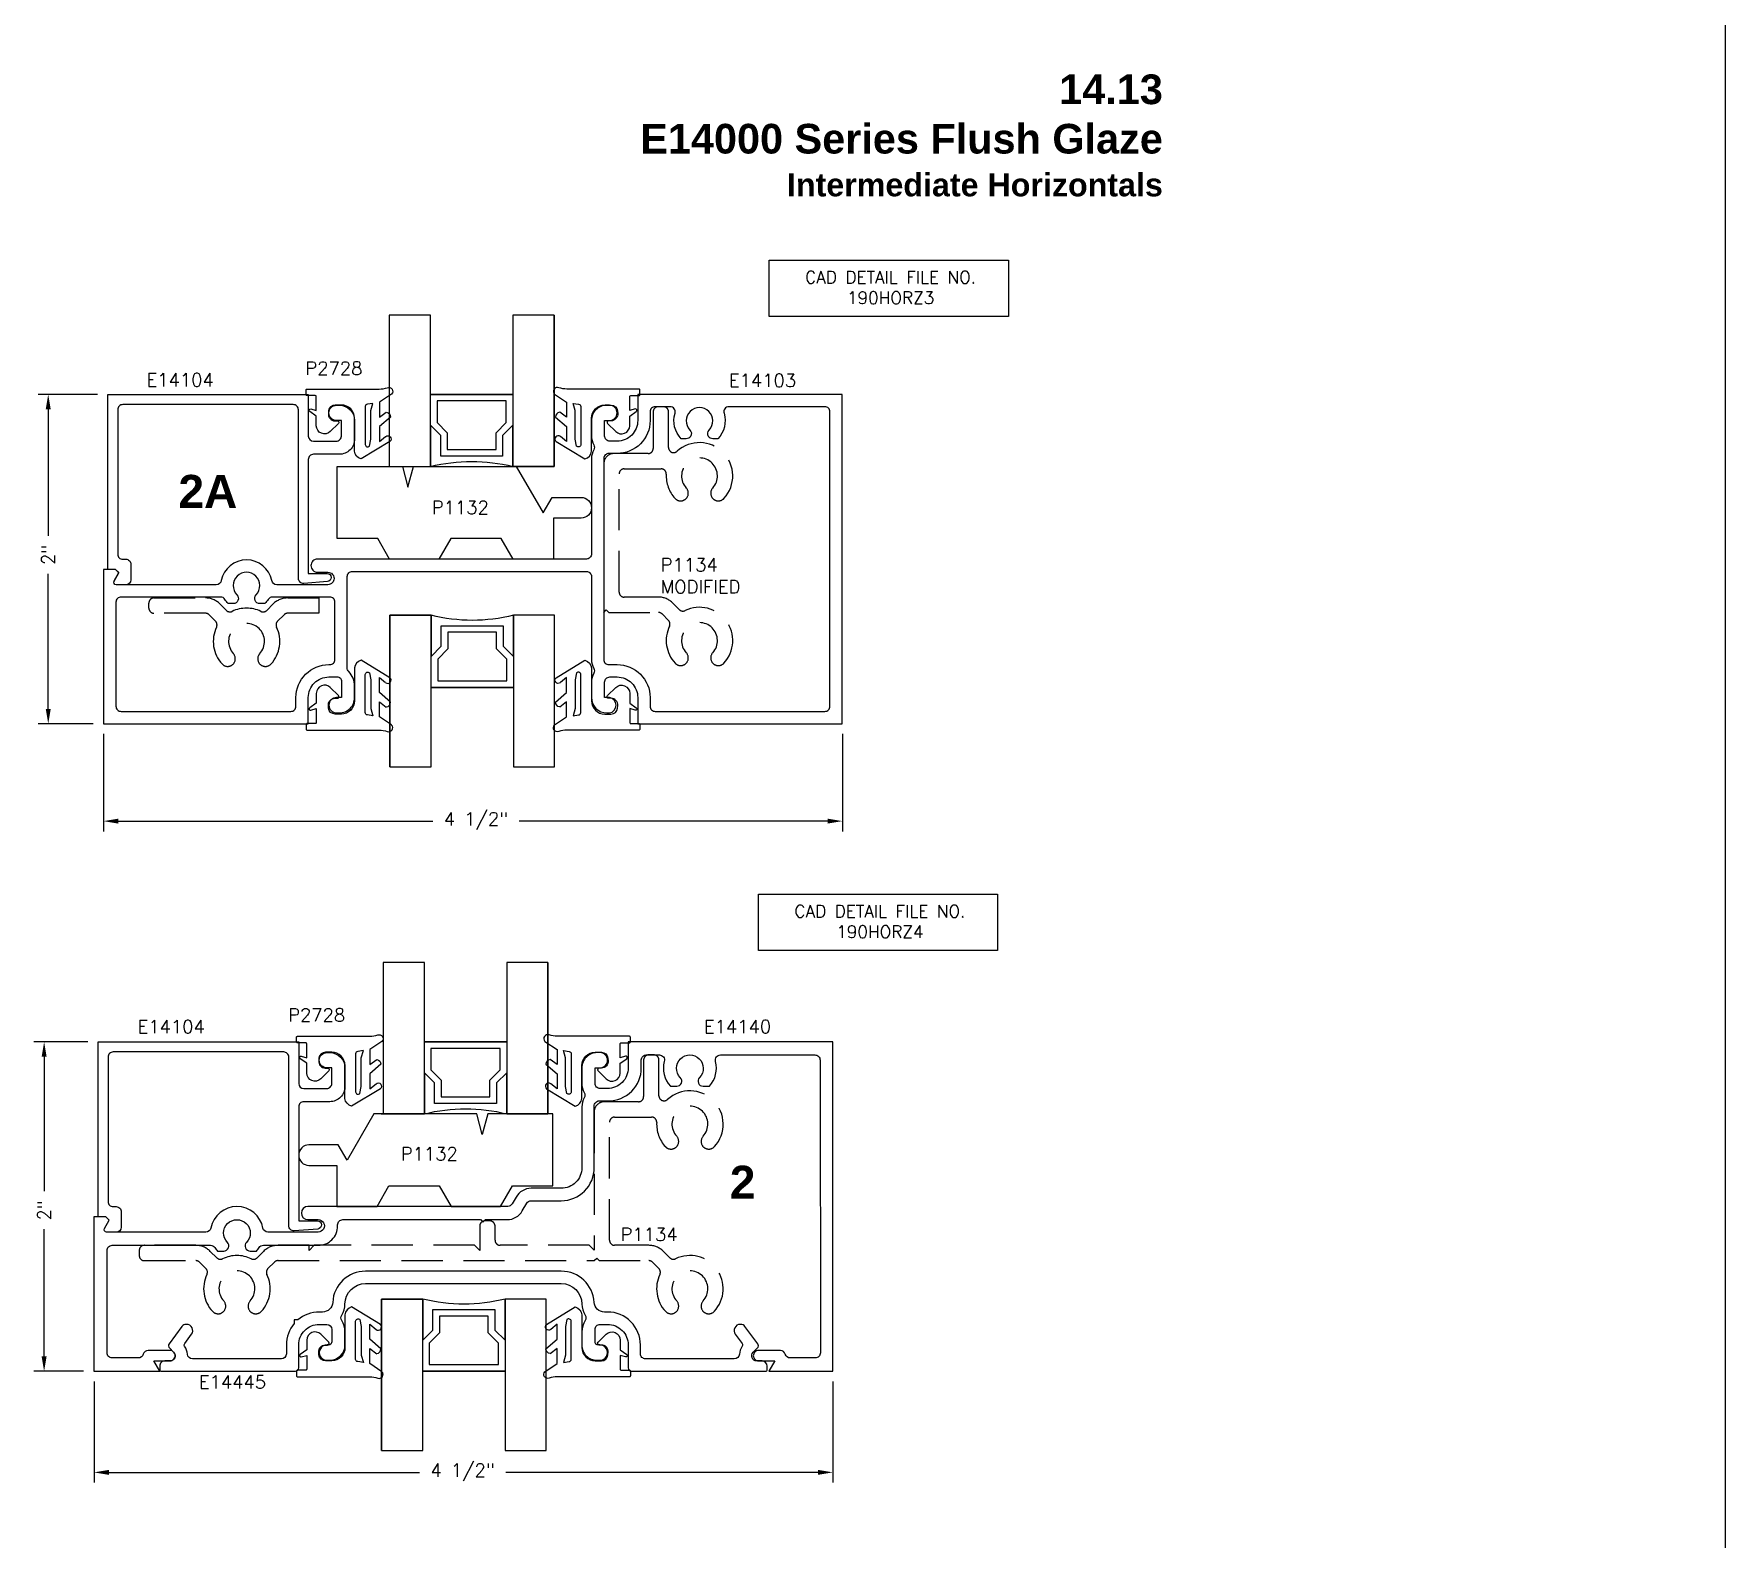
# Model space of a CAD drawing. Extents: x 0 to 139, y -24 to 89.
# Drawn here: x 17.71 to 27.98, y 29.16 to 38.3 of the extents above; entities that cross this region are included whole.
import ezdxf

# ---------------------------------------------------------------- set-up
doc = ezdxf.new("R2010")
doc.units = 0
doc.header["$MEASUREMENT"] = 0
doc.linetypes.add('HIDDEN', pattern=[0.375, 0.25, -0.125])
doc.layers.get('DEFPOINTS').update_dxf_attribs({"linetype": 'CONTINUOUS'})
for name, color, linetype in [('R-ANNO-DIMS', 3, 'CONTINUOUS'), ('R-ANNO-TEXT', 6, 'CONTINUOUS'), ('R-DET1', 4, 'CONTINUOUS'), ('R-DET2', 2, 'CONTINUOUS'), ('R-DET3', 5, 'CONTINUOUS'), ('R-OTLN', 1, 'CONTINUOUS'), ('TITLE', 7, 'CONTINUOUS')]:
    doc.layers.add(name, color=color, linetype=linetype)
doc.styles.get("Standard").update_dxf_attribs({"font": 'simplex'})
doc.dimstyles.new('1X', dxfattribs={"dimtxt": 0.08, "dimasz": 0.09, "dimexe": 0.0625, "dimexo": 0.0625, "dimgap": 0.062, "dimtad": 0, "dimdec": 5, "dimzin": 4, "dimtxsty": 'STANDARD', "dimcen": 0, "dimclrd": 256, "dimclre": 256, "dimclrt": 256, "dimazin": 3, "dimtfac": 1, "dimtdec": 5, "dimtofl": 0, "dimtmove": 0, "dimatfit": 3, "dimtolj": 1, "dimtzin": 4})

# ---------------------------------------------------------------- blocks, each defined once
blk = doc.blocks.new('*D58')
at = {"layer": 'DEFPOINTS', "color": 0}
for p in [(18.137, 34.109), (22.622, 34.109), (18.137, 33.518)]:
    blk.add_point(p, dxfattribs=at)
at = {"layer": 'R-ANNO-DIMS'}
for p, q in [((18.137, 34.047), (18.137, 33.455)), ((22.622, 34.047), (22.622, 33.455)), ((18.227, 33.518), (20.136, 33.518)), ((22.532, 33.518), (20.66, 33.518))]:
    blk.add_line(p, q, dxfattribs=at)
for points in [[(18.227, 33.533), (18.227, 33.503), (18.137, 33.518)], [(22.532, 33.533), (22.532, 33.503), (22.622, 33.518)]]:
    blk.add_solid(points, dxfattribs=at)
at = {"layer": 'R-ANNO-DIMS', "insert": (20.398, 33.518), "char_height": 0.08, "attachment_point": 5}
blk.add_mtext('\\A1;4 1/2"', dxfattribs=at)
blk = doc.blocks.new('*D59')
at = {"layer": 'DEFPOINTS', "color": 0}
for p in [(18.163, 36.109), (17.801, 34.109), (18.137, 34.109)]:
    blk.add_point(p, dxfattribs=at)
at = {"layer": 'R-ANNO-DIMS'}
for p, q in [((18.1, 36.109), (17.739, 36.109)), ((17.801, 36.019), (17.801, 35.25)), ((17.801, 34.199), (17.801, 35.02)), ((18.074, 34.109), (17.739, 34.109))]:
    blk.add_line(p, q, dxfattribs=at)
for points in [[(17.786, 36.019), (17.816, 36.019), (17.801, 36.109)], [(17.786, 34.199), (17.816, 34.199), (17.801, 34.109)]]:
    blk.add_solid(points, dxfattribs=at)
at = {"layer": 'R-ANNO-DIMS', "insert": (17.801, 35.135), "char_height": 0.08, "attachment_point": 5, "rotation": 90}
blk.add_mtext('\\A1;2"', dxfattribs=at)
blk = doc.blocks.new('*D259')
at = {"layer": 'DEFPOINTS', "color": 0}
for p in [(18.079, 30.178), (22.564, 30.179), (18.079, 29.564)]:
    blk.add_point(p, dxfattribs=at)
at = {"layer": 'R-ANNO-DIMS'}
for p, q in [((18.079, 30.115), (18.079, 29.502)), ((22.564, 30.116), (22.564, 29.502)), ((18.169, 29.564), (20.055, 29.564)), ((22.474, 29.564), (20.579, 29.564))]:
    blk.add_line(p, q, dxfattribs=at)
for points in [[(18.169, 29.579), (18.169, 29.549), (18.079, 29.564)], [(22.474, 29.579), (22.474, 29.549), (22.564, 29.564)]]:
    blk.add_solid(points, dxfattribs=at)
at = {"layer": 'R-ANNO-DIMS', "insert": (20.317, 29.564), "char_height": 0.08, "attachment_point": 5}
blk.add_mtext('\\A1;4 1/2"', dxfattribs=at)
blk = doc.blocks.new('*D260')
at = {"layer": 'DEFPOINTS', "color": 0}
for p in [(18.104, 32.178), (17.776, 30.178), (18.079, 30.178)]:
    blk.add_point(p, dxfattribs=at)
at = {"layer": 'R-ANNO-DIMS'}
for p, q in [((18.042, 32.178), (17.714, 32.178)), ((17.776, 32.088), (17.776, 31.271)), ((17.776, 30.268), (17.776, 31.04)), ((18.016, 30.178), (17.714, 30.178))]:
    blk.add_line(p, q, dxfattribs=at)
for points in [[(17.761, 32.088), (17.791, 32.088), (17.776, 32.178)], [(17.761, 30.268), (17.791, 30.268), (17.776, 30.178)]]:
    blk.add_solid(points, dxfattribs=at)
at = {"layer": 'R-ANNO-DIMS', "insert": (17.776, 31.155), "char_height": 0.08, "attachment_point": 5, "rotation": 90}
blk.add_mtext('\\A1;2"', dxfattribs=at)
blk = doc.blocks.new('P2728_GASKET')
at = {"layer": 'R-DET2'}
blk.add_lwpolyline([(86.461, 33.362), (86.567, 33.537, 0.301952), (86.52, 33.577), (86.32, 33.577, -0.414214), (86.24, 33.657), (86.24, 33.695, -0.388879), (86.276, 33.735), (86.292, 33.736, -0.440011), (86.336, 33.696), (86.336, 33.682, 0.668179), (86.353, 33.675), (86.401, 33.724, 0.668179), (86.366, 33.809), (86.307, 33.809), (86.279, 33.849, 0.836323), (86.264, 33.842), (86.273, 33.809), (86.189, 33.809, -0.414214), (86.183, 33.815), (86.183, 33.865, 0.414214), (86.177, 33.871), (86.149, 33.871, 0.414214), (86.143, 33.865), (86.143, 33.427, -0.083245), (86.135, 33.378), (86.135, 33.378)], format="xyb", dxfattribs=at)
blk.add_lwpolyline([(86.235, 33.499, -0.372312), (86.249, 33.512), (86.48, 33.512, -0.668179), (86.49, 33.486), (86.448, 33.478), (86.274, 33.478), (86.23, 33.465)], format="xyb", close=True, dxfattribs=at)
for points in [[(86.174, 33.352), (86.223, 33.426), (86.314, 33.426), (86.283, 33.384)], [(86.313, 33.359), (86.371, 33.426), (86.462, 33.426), (86.431, 33.388)]]:
    blk.add_lwpolyline(points, dxfattribs=at)
at = {"layer": 'R-DET2', "ltscale": 0.1}
for centre, radius, start, end in [((86.157, 33.369), 0.0237, 157.7655, 314.5007), ((86.313, 33.388), 0.0297, 188.4603, 270), ((86.446, 33.375), 0.0199, 139.7022, 319.7022)]:
    blk.add_arc(centre, radius, start, end, dxfattribs=at)

msp = doc.modelspace()

# ---------------------------------------------------------------- linework, layer by layer
at = {"layer": 'R-ANNO-TEXT'}
for points in [[(22.1783338, 36.9235809), (23.6298137, 36.9235809), (23.6298137, 36.5815181), (22.1783338, 36.5815181)], [(22.1132415, 33.0740774), (23.5647215, 33.0740774), (23.5647215, 32.7320146), (22.1132415, 32.7320146)]]:
    msp.add_lwpolyline(points, close=True, dxfattribs=at)
at = {"layer": 'R-DET1'}
for points in [[(19.6608442, 35.9501306), (19.6608442, 35.8381306, -0.4142135624), (19.5678442, 35.7451306), (19.4108442, 35.7451306, 0.4142135624), (19.3798442, 35.7141306), (19.3798442, 35.0221296), (19.493692, 35.0221296, -0.9615293659), (19.495649, 34.9722064), (19.3532719, 34.9610223, -0.4373653493), (19.3198442, 34.9919271), (19.3198442, 36.0161296, 0.4142135624), (19.2888442, 36.0471296), (18.253691, 36.0471296, 0.4142135624), (18.222691, 36.0161296), (18.222691, 35.1381296, 0.4142135624), (18.252691, 35.1081296), (18.271691, 35.1081296, -0.4142135624), (18.302691, 35.0771296), (18.302691, 34.9831296, -0.4142133374), (18.272691, 34.9531296), (18.2136852, 34.9531296, -0.5773505659), (18.2006948, 34.9756296), (18.2298502, 35.0261286), (18.2098502, 35.0461296), (18.162691, 35.0461296), (18.162691, 36.1091306), (19.3798442, 36.1091306), (19.3798433, 35.8561301, 0.4129032298), (19.4108437, 35.8251297), (19.5498442, 35.8251306, 0.4142135624), (19.5808442, 35.8561306), (19.5808442, 35.9501306), (19.5513442, 35.9501306, -1), (19.5513442, 36.0431306), (19.5678435, 36.0431296, -0.4139789024), (19.6608432, 35.9501299)], [(19.6025575, 32.0195143), (19.6025575, 31.9075143, -0.4142135624), (19.5095575, 31.8145143), (19.3525575, 31.8145143, 0.4142135624), (19.3215575, 31.7835143), (19.3215575, 31.0915133), (19.4354053, 31.0915133, -0.9615293659), (19.4373623, 31.0415901), (19.2949852, 31.030406, -0.4373653493), (19.2615575, 31.0613108), (19.2615575, 32.0855133, 0.4142135624), (19.2305575, 32.1165133), (18.1954043, 32.1165133, 0.4142135624), (18.1644043, 32.0855133), (18.1644043, 31.2075133, 0.4142135624), (18.1944043, 31.1775133), (18.2134043, 31.1775133, -0.4142135624), (18.2444043, 31.1465133), (18.2444043, 31.0525133, -0.4142133374), (18.2144043, 31.0225133), (18.1553985, 31.0225133, -0.5773505659), (18.1424081, 31.0450133), (18.1715635, 31.0955123), (18.1515635, 31.1155133), (18.1044043, 31.1155133), (18.1044043, 32.1785143), (19.3215575, 32.1785143), (19.3215566, 31.9255138, 0.4129032298), (19.352557, 31.8945134), (19.4915575, 31.8945143, 0.4142135624), (19.5225575, 31.9255143), (19.5225575, 32.0195143), (19.4930575, 32.0195143, -1), (19.4930575, 32.1125143), (19.5095568, 32.1125133, -0.4139789024), (19.6025565, 32.0195136)]]:
    msp.add_lwpolyline(points, format="xyb", dxfattribs=at)
msp.add_lwpolyline([(21.0603575, 30.4853133, 0.1452865705), (21.0405575, 30.4178133), (21.0405575, 30.3375133, 0.4150537634), (21.1335575, 30.2445133), (21.1500575, 30.2445133, 1.0129010917), (21.1488575, 30.3375133), (21.1405575, 30.3375133, -0.4142135624), (21.1205575, 30.3575133), (21.1205575, 30.4315133, -0.4161327233), (21.1515575, 30.4625133), (21.1965575, 30.4625133, -0.4142135624), (21.3215575, 30.3375133), (21.3215575, 30.1985133, 0.4142135624), (21.3415575, 30.1785133), (22.1555575, 30.1785133, 0.4142135624), (22.1655575, 30.1885133), (22.1655575, 30.2095133, 0.4129032258), (22.1345575, 30.2405133), (22.1025575, 30.2405133, -0.6690389661), (22.0805575, 30.2934133), (22.1063015, 30.3190896, 0.3726509123), (22.1082185, 30.3451962), (22.0301575, 30.4500133, 0.2383281561), (22.0053575, 30.4625133), (22.0020575, 30.4625133, 0.6157428407), (21.9719575, 30.4026133), (22.0134575, 30.3469133, -0.3082190999), (22.0139575, 30.3297133, 0.1213374475), (21.9969575, 30.2815133, -0.3842927381), (21.9661575, 30.2535133), (21.4265575, 30.2535133, -0.4166706115), (21.3965575, 30.2835133), (21.3965575, 30.3375133, 0.4142135624), (21.1965575, 30.5375133), (21.1771832, 30.5375133, -0.3986406071), (21.1152718, 30.5962004, 0.3986406071), (20.9155575, 30.7855133), (19.7275575, 30.7855133, 0.3986406071), (19.5278433, 30.5962004, -0.3986406071), (19.4659318, 30.5375133), (19.4465575, 30.5375133, 0.1786830484), (19.3166056, 30.4895413), (19.2945296, 30.4895413), (19.2945296, 30.4674653, 0.1786830484), (19.2465575, 30.3375133), (19.2465575, 30.2835133, -0.4133333333), (19.2165575, 30.2535133), (18.6768575, 30.2535133, -0.3842927381), (18.6460575, 30.2815133, 0.1250270914), (18.6290575, 30.3297133, -0.3082190999), (18.6295575, 30.3469133), (18.6710575, 30.4026133, 0.6157428407), (18.6409575, 30.4625133), (18.6377575, 30.4625133, 0.2391768851), (18.6128575, 30.4500133), (18.5348696, 30.3451757, 0.3721215311), (18.5367744, 30.3190964), (18.5624575, 30.2934133, -0.667873573), (18.5405575, 30.2405133), (18.5085575, 30.2405133, 0.4161327233), (18.4775575, 30.2095133), (18.4775575, 30.1885133, 0.4142135624), (18.4875575, 30.1785133), (19.3015575, 30.1785133, 0.4142135624), (19.3215575, 30.1985133), (19.3215575, 30.3375133, -0.4142135624), (19.4465575, 30.4625133), (19.4915575, 30.4625133, -0.4129032258), (19.5225575, 30.4315133), (19.5225575, 30.3575133, -0.4142135624), (19.5025575, 30.3375133), (19.4941575, 30.3375133, 1.0118394562), (19.4930575, 30.2445133), (19.5095575, 30.2445133, 0.4139789032), (19.6025575, 30.3375133), (19.6025575, 30.4178133, 0.1438656715), (19.5826575, 30.4853133, -0.2925397147), (19.5826575, 30.5188133, 0.1425656593), (19.6025567, 30.5860689, -0.4129124678), (19.7275554, 30.7105133), (20.9155581, 30.7105133, -0.4135158467), (21.0405577, 30.5858112, 0.143455795), (21.0603575, 30.5188133, -0.2925397147)], format="xyb", close=True, dxfattribs=at)
at = {"layer": 'R-DET2', "color": 2, "linetype": 'CONTINUOUS'}
for p, q in [((19.8798442, 35.6711306), (20.1298442, 35.6711306)), ((19.8215555, 31.7405133), (20.0715555, 31.7405133))]:
    msp.add_line(p, q, dxfattribs=at)
at = {"layer": 'R-DET2'}
for points in [[(20.8716503, 36.5903311), (20.6216503, 36.5903313), (20.6216503, 35.6711307), (20.8716503, 35.6711307), (20.8716503, 36.5903313), (20.8716503, 35.6711307), (20.6216503, 35.6711307), (20.6216503, 35.9211307), (20.5596503, 35.8591307), (20.5596503, 35.7341307), (20.1836503, 35.7341307), (20.1836503, 35.8591307), (20.1216503, 35.9211307), (20.1216503, 36.1091307), (20.6216503, 36.1091307), (20.1216503, 36.1091307), (20.1216503, 36.5903313), (19.8716503, 36.5903313), (19.8716503, 35.6711307), (20.1216503, 35.6711307), (20.1216503, 35.9211307), (20.1216503, 35.6711307, -0.1233101835), (20.6216503, 35.6711307, 1.5690044203)], [(19.875389, 33.8485221), (20.125389, 33.8485219), (20.125389, 34.7677225), (19.875389, 34.7677225), (19.875389, 33.8485219), (19.875389, 34.7677225), (20.125389, 34.7677225), (20.125389, 34.5177225), (20.187389, 34.5797225), (20.187389, 34.7047225), (20.563389, 34.7047225), (20.563389, 34.5797225), (20.625389, 34.5177225), (20.625389, 34.3297225), (20.125389, 34.3297225), (20.625389, 34.3297225), (20.625389, 33.8485219), (20.875389, 33.8485219), (20.875389, 34.7677225), (20.625389, 34.7677225), (20.625389, 34.5177225), (20.625389, 34.7677225, -0.1233101835), (20.125389, 34.7677225, 1.5690044203)], [(20.8345901, 32.6597138), (20.5845901, 32.659714), (20.5845901, 31.7405134), (20.8345901, 31.7405134), (20.8345901, 32.659714), (20.8345901, 31.7405134), (20.5845901, 31.7405134), (20.5845901, 31.9905134), (20.5225901, 31.9285134), (20.5225901, 31.8035134), (20.1465901, 31.8035134), (20.1465901, 31.9285134), (20.0845901, 31.9905134), (20.0845901, 32.1785134), (20.5845901, 32.1785134), (20.0845901, 32.1785134), (20.0845901, 32.659714), (19.8345901, 32.659714), (19.8345901, 31.7405134), (20.0845901, 31.7405134), (20.0845901, 31.9905134), (20.0845901, 31.7405134, -0.1233101835), (20.5845901, 31.7405134, 1.5690044203)], [(19.8245736, 29.6968129), (20.0745736, 29.6968127), (20.0745736, 30.6160133), (19.8245736, 30.6160133), (19.8245736, 29.6968127), (19.8245736, 30.6160133), (20.0745736, 30.6160133), (20.0745736, 30.3660133), (20.1365736, 30.4280133), (20.1365736, 30.5530133), (20.5125736, 30.5530133), (20.5125736, 30.4280133), (20.5745736, 30.3660133), (20.5745736, 30.1780133), (20.0745736, 30.1780133), (20.5745736, 30.1780133), (20.5745736, 29.6968127), (20.8245736, 29.6968127), (20.8245736, 30.6160133), (20.5745736, 30.6160133), (20.5745736, 30.3660133), (20.5745736, 30.6160133, -0.1233101835), (20.0745736, 30.6160133, 1.5690044203)]]:
    msp.add_lwpolyline(points, format="xyb", dxfattribs=at)
for points in [[(20.5816503, 36.0691307), (20.1616503, 36.0691307), (20.1616503, 35.9376993), (20.2236503, 35.8756993), (20.2236503, 35.7741307), (20.5196503, 35.7741307), (20.5196503, 35.8756993), (20.5816503, 35.9376993), (20.5816503, 36.0691307)], [(20.165389, 34.3697225), (20.585389, 34.3697225), (20.585389, 34.5011539), (20.523389, 34.5631539), (20.523389, 34.6647225), (20.227389, 34.6647225), (20.227389, 34.5631539), (20.165389, 34.5011539), (20.165389, 34.3697225)], [(20.5445901, 32.1385134), (20.1245901, 32.1385134), (20.1245901, 32.007082), (20.1865901, 31.945082), (20.1865901, 31.8435134), (20.4825901, 31.8435134), (20.4825901, 31.945082), (20.5445901, 32.007082), (20.5445901, 32.1385134)], [(20.1145736, 30.2180133), (20.5345736, 30.2180133), (20.5345736, 30.3494447), (20.4725736, 30.4114447), (20.4725736, 30.5130133), (20.1765736, 30.5130133), (20.1765736, 30.4114447), (20.1145736, 30.3494447), (20.1145736, 30.2180133)]]:
    msp.add_lwpolyline(points, dxfattribs=at)
for points in [[(20.2450843, 35.2341306), (20.1729155, 35.1091306), (19.8732212, 35.1091306), (19.8010524, 35.2341306), (19.5551105, 35.2341306), (19.5551105, 35.6711316), (19.9514218, 35.6711316), (19.9849155, 35.5461316), (20.0184091, 35.6711316), (20.6425478, 35.6711316), (20.8052163, 35.3893816), (20.8593429, 35.4831316), (21.0368372, 35.4831316, -0.4142135624), (21.0988372, 35.4211316), (21.0988372, 35.4201316, -0.4142135624), (21.0368372, 35.3581316), (20.8676105, 35.3581316), (20.8676105, 35.1091306), (20.6229155, 35.1091306), (20.5507467, 35.2341306)], [(20.1753104, 31.3035134), (20.2474792, 31.1785134), (20.5471735, 31.1785134), (20.6193423, 31.3035134), (20.8652842, 31.3035134), (20.8652842, 31.7405144), (20.4689729, 31.7405144), (20.4354792, 31.6155144), (20.4019856, 31.7405144), (19.7778469, 31.7405144), (19.6151784, 31.4587644), (19.5610518, 31.5525144), (19.3835575, 31.5525144, 0.4142135624), (19.3215575, 31.4905144), (19.3215575, 31.4895144, 0.4142135624), (19.3835575, 31.4275144), (19.5527842, 31.4275144), (19.5527842, 31.1785134), (19.7974792, 31.1785134), (19.869648, 31.3035134)]]:
    msp.add_lwpolyline(points, format="xyb", close=True, dxfattribs=at)
at = {"layer": 'R-DET3', "linetype": 'HIDDEN'}
msp.add_lwpolyline([(21.1738088, 34.7851316), (21.1888088, 34.8001316), (21.2038088, 34.7851316), (21.5052306, 34.7851316, -0.1989123674), (21.5271509, 34.7760519), (21.5665778, 34.7366251, -0.3180460654), (21.5726208, 34.7013237, 0.3065542285), (21.6061424, 34.4774008, 0.5062303828), (21.6806409, 34.4856258, 0.3278181232), (21.674599, 34.5403507, -2.2780811719), (21.8350674, 34.5403507, 0.3278181232), (21.8290255, 34.4856258, 0.5062303828), (21.903524, 34.4774008, 0.8256018173), (21.6676401, 34.796343, -0.3180460654), (21.6323387, 34.802386), (21.5929119, 34.8418129, 0.1989123674), (21.5052306, 34.8781316), (21.2978372, 34.8781316, -0.4142135624), (21.2668372, 34.9091316), (21.2668372, 35.625795, -0.4142135624), (21.2978372, 35.656795), (21.5221253, 35.656795, -0.4289597164), (21.5530865, 35.6242431, 0.2010444958), (21.6061424, 35.4774008, 0.0616447566), (21.6148482, 35.4700061, 0.4311315419), (21.6806409, 35.4856258, 0.3278181232), (21.674599, 35.5403507, -2.2780811719), (21.8350674, 35.5403507, 0.3278181232), (21.8290255, 35.4856258, 0.5062303828), (21.903524, 35.4774008, 0.956981471), (21.6187216, 35.7633876, -0.6516590583), (21.5668332, 35.7862933), (21.5668332, 36.0031306, 0.4142135624), (21.5358332, 36.0341306), (21.5048332, 36.0341306, 0.4142135624), (21.4738332, 36.0031306), (21.4738332, 35.780795, -0.4142135624), (21.4428332, 35.749795), (21.2358372, 35.749795, 0.4142135624), (21.1738372, 35.687795), (21.1738372, 34.78516)], format="xyb", dxfattribs=at)
for points in [[(18.4428442, 34.7801406, -0.4142135624), (18.4118442, 34.8111406), (18.4118442, 34.8421406, -0.4142135624), (18.4428442, 34.8731406), (18.7548174, 34.8731406, -0.1989123674), (18.8432058, 34.836529), (18.8823497, 34.797385, 0.3180460654), (18.9176511, 34.791342, -0.2269397181), (19.0920372, 34.791342, 0.3180460654), (19.1273387, 34.797385), (19.1664726, 34.836519, -0.1989123674), (19.254861, 34.8731306), (19.4432342, 34.8731306), (19.4432342, 34.7801306), (19.2544467, 34.7801306, 0.1989123674), (19.2325264, 34.7710509), (19.1930996, 34.7316241, 0.3180460654), (19.1870566, 34.6963227, -0.3065542285), (19.153535, 34.4723998, -0.5062303828), (19.0790365, 34.4806248, -0.3278181232), (19.0850784, 34.5353497, 2.2780811719), (18.92461, 34.5353497, -0.3278181232), (18.9306519, 34.4806248, -0.5062303828), (18.8561534, 34.4723998, -0.3065542285), (18.8226318, 34.6963227, 0.3180460654), (18.8165888, 34.7316241), (18.7771519, 34.7710609, 0.1989123674), (18.7552316, 34.7801406)], [(21.5565725, 31.5343888, 0.4311315419), (21.6223652, 31.5500085, 0.3278181232), (21.6163234, 31.6047334, -2.2780811719), (21.7767917, 31.6047334, 0.3278181232), (21.7707498, 31.5500085, 0.5062303828), (21.8452484, 31.5417835, 0.956981471), (21.5604459, 31.8277703, -0.6516590583), (21.5085575, 31.850676), (21.5085575, 32.0675133, 0.4142135624), (21.4775575, 32.0985133), (21.4465575, 32.0985133, 0.4142135624), (21.4155575, 32.0675133), (21.4155575, 31.8451777, -0.4142135624), (21.3845575, 31.8141777), (21.1775615, 31.8141777, 0.4142135624), (21.1155615, 31.7521777), (21.1155615, 30.9124755), (21.0855227, 30.9425143), (20.5444475, 30.9425143, -0.4142135624), (20.5134475, 30.9735143), (20.5134475, 31.0595143, 0.4142135624), (20.4824475, 31.0905143), (20.4514475, 31.0905143, 0.4142135624), (20.4204475, 31.0595143), (20.4204475, 30.9115143), (20.3894475, 30.9425143), (19.4159475, 30.9425143), (19.3849475, 30.9115143), (19.3849475, 30.9425143), (19.1965743, 30.9425143, 0.1989123674), (19.1081859, 30.9059027), (19.069052, 30.8667688, -0.3180460654), (19.0337506, 30.8607258, 0.2269397181), (18.8593645, 30.8607258, -0.3180460654), (18.824063, 30.8667688), (18.7849191, 30.9059127, 0.1989123674), (18.6965308, 30.9425243), (18.3845575, 30.9425243, 0.4142135624), (18.3535575, 30.9115243), (18.3535575, 30.8805243, 0.4142135624), (18.3845575, 30.8495243), (18.696945, 30.8495243, -0.1989123674), (18.7188653, 30.8404446), (18.7583021, 30.8010078, -0.3180460654), (18.7643451, 30.7657064, 0.3065542285), (18.7978667, 30.5417835, 0.5062303828), (18.8723652, 30.5500085, 0.3278181232), (18.8663234, 30.6047334, -2.2780811719), (19.0267917, 30.6047334, 0.3278181232), (19.0207498, 30.5500085, 0.5062303828), (19.0952484, 30.5417835, 0.3065542285), (19.1287699, 30.7657064, -0.3180460654), (19.1348129, 30.8010078), (19.1742398, 30.8404346, -0.1989123674), (19.1961601, 30.8495143), (21.1155331, 30.8495143), (21.1305331, 30.8645143), (21.1455331, 30.8495143), (21.446955, 30.8495143, -0.1989123674), (21.4688753, 30.8404346), (21.5083021, 30.8010078, -0.3180460654), (21.5143451, 30.7657064, 0.3065542285), (21.5478667, 30.5417835, 0.5062303828), (21.6223652, 30.5500085, 0.3278181232), (21.6163234, 30.6047334, -2.2780811719), (21.7767917, 30.6047334, 0.3278181232), (21.7707498, 30.5500085, 0.5062303828), (21.8452484, 30.5417835, 0.8256018173), (21.6093645, 30.8607258, -0.3180460654), (21.574063, 30.8667688), (21.5346362, 30.9061956, 0.1989123674), (21.446955, 30.9425143), (21.2395615, 30.9425143, -0.4142135624), (21.2085615, 30.9735143), (21.2085615, 31.6901777, -0.4142135624), (21.2395615, 31.7211777), (21.4638497, 31.7211777, -0.4289597164), (21.4948108, 31.6886258, 0.2010444958), (21.5478667, 31.5417835, 0.0616447566)]]:
    msp.add_lwpolyline(points, format="xyb", close=True, dxfattribs=at)
at = {"layer": 'R-OTLN'}
for points in [[(21.0678372, 35.0341306, -0.4142135624), (21.0988372, 35.0031306), (21.0988372, 34.4991306, 0.1265151191), (21.1126063, 34.4455848, -0.2571461386), (21.1126063, 34.4156764, 0.1265151191), (21.0988372, 34.3621306), (21.0988372, 34.2681305, 0.4142132454), (21.1918382, 34.1751296), (21.2083382, 34.1751306, 0.8637118889), (21.2083382, 34.2681306), (21.1788372, 34.2681324), (21.1788372, 34.3621306, -0.4142135624), (21.2098372, 34.3931306), (21.2548382, 34.3931306, -0.4142135624), (21.3798382, 34.2681306), (21.3798382, 34.1091306), (22.6218382, 34.1091306), (22.6218382, 36.1091306), (21.3798382, 36.1091306), (21.3798382, 35.9501306, -0.4142135624), (21.2548382, 35.8251306), (21.2098372, 35.8251306, -0.4142135624), (21.1788372, 35.8561306), (21.1788372, 35.9501296), (21.2083382, 35.9501296, 1), (21.2083382, 36.0431296), (21.1918382, 36.0431306, 0.4142198612), (21.0988372, 35.9501296), (21.0988372, 35.8561306, 0.1265151191), (21.1126063, 35.8025848, -0.2571461386), (21.1126063, 35.7726764, 0.1265151191), (21.0988372, 35.7191306), (21.0988372, 35.1401306, -0.4142135624), (21.0678372, 35.1091306), (19.4362222, 35.1091306, 0.4142135624), (19.3962222, 35.0691306, 0.4142135624), (19.4362222, 35.0291306), (19.4992222, 35.0291306, -0.4142135624), (19.5362222, 34.9921306), (19.5362222, 34.9906316, -0.4142135624), (19.4992222, 34.9536316), (19.1882254, 34.9536316, -0.3577911887), (19.1578214, 34.9785823, 0.8206356711), (18.851843, 34.9785823, -0.3577911887), (18.821439, 34.9536316), (18.2136732, 34.9536316, -0.5773640241), (18.2006822, 34.9761316), (18.2298382, 35.0266306), (18.2098382, 35.0466316), (18.1368382, 35.0466316), (18.1368382, 34.1091306), (19.3798382, 34.1091306), (19.3798382, 34.2681306, -0.4142135624), (19.5048382, 34.3931306), (19.5598392, 34.3931306, -0.4849835403), (19.5808392, 34.3621306), (19.5808392, 34.2681306), (19.5513382, 34.2681306, 1), (19.5513382, 34.1751306), (19.5678392, 34.1751306, 0.4142135624), (19.6608392, 34.2681306), (19.6608392, 34.3381306, 0.1963699188), (19.6250884, 34.4256496, -0.1963699188), (19.6162222, 34.4473544), (19.6162222, 35.0031306, -0.4142135624), (19.6472222, 35.0341306)], [(21.6738388, 35.8391306), (21.6442904, 35.8391306, -0.276019293), (21.6061912, 35.9940443, 0.5042825245), (21.5765527, 36.0341306), (21.4858382, 36.0341306, 0.4142135624), (21.4548382, 36.0031306), (21.4548382, 35.9501306, -0.4142135624), (21.2548382, 35.7501306), (21.2048372, 35.7501306, 0.4142135624), (21.1738372, 35.7191306), (21.1738372, 34.4991306, 0.4142135624), (21.2048372, 34.4681306), (21.2548382, 34.4681306, -0.4142135624), (21.4548382, 34.2681306), (21.4548382, 34.2151306, 0.4142135624), (21.4858382, 34.1841306), (22.5158382, 34.1841306, 0.4142135624), (22.5468382, 34.2151306), (22.5468382, 36.0031306, 0.4142135624), (22.5158382, 36.0341306), (21.9331704, 36.0341306, 0.5042825245), (21.903532, 35.9940443, -0.2760198718), (21.8654325, 35.8391304), (21.8358857, 35.8391296, -0.2679560861), (21.8090382, 35.8546296), (21.8084135, 35.8557115, -0.333904179), (21.8129073, 35.8926904, 2.3477320348), (21.6968158, 35.8926904, -0.333904179), (21.7013096, 35.8557115), (21.7006856, 35.8546306, -0.2679491924)], [(19.0858322, 34.8391306, -0.6757771741), (19.063232, 34.892031, 2.3476027329), (18.9464323, 34.892031, -0.6757771741), (18.9238322, 34.8391306), (18.8932587, 34.8391306, -0.0516171452), (18.8732958, 34.8642949, 0.2562196458), (18.8471551, 34.8786316), (18.2428382, 34.8786316, 0.4142135624), (18.2118382, 34.8476316), (18.2118382, 34.2151306, 0.4142135624), (18.2428382, 34.1841306), (19.2738382, 34.1841306, 0.4142135624), (19.3048382, 34.2151306), (19.3048382, 34.2681306, -0.4142135624), (19.5048382, 34.4681306), (19.5102222, 34.4681306, 0.4142135624), (19.5412222, 34.4991306), (19.5412222, 34.8476316, 0.4142135624), (19.5102222, 34.8786316), (19.1625092, 34.8786316, 0.2562196458), (19.1363686, 34.8642949, -0.0516171452), (19.1164057, 34.8391306)]]:
    msp.add_lwpolyline(points, format="xyb", close=True, dxfattribs=at)
at = {"layer": 'R-OTLN', "color": 1}
msp.add_lwpolyline([(21.133563, 32.1125143, 0.414241295), (21.0405615, 32.019513), (21.0405615, 31.9247327), (21.0405646, 31.9262138, 0.1338078174), (21.0553796, 31.8699055, -0.2676545297), (21.0553877, 31.838935, 0.1314462206), (21.0405615, 31.783513), (21.0405615, 31.413513, -0.4142135624), (20.9155615, 31.288513), (20.7329163, 31.288513, 0.2679491924), (20.6411176, 31.235513), (20.6171576, 31.194013, -0.2679491924), (20.5903108, 31.178513), (19.3779475, 31.1785133, 1), (19.3779475, 31.0985133), (19.4395026, 31.0985133, -1.0051431017), (19.4395026, 31.0225143), (19.1350461, 31.0225143, -0.3592523868), (19.1046111, 31.0476225, 0.8249783594), (18.7885039, 31.0476225, -0.3592523868), (18.7580689, 31.0225143), (18.1553985, 31.0225143, -0.5773505659), (18.1424081, 31.0450143), (18.1715635, 31.0955133), (18.1515635, 31.1155143), (18.0785635, 31.1155143), (18.0785635, 30.1785143), (18.4775635, 30.1785143), (18.4411904, 30.2415143), (18.5405635, 30.2415143, 0.4142135624), (18.5715635, 30.2725143, 0.4142135624), (18.5405635, 30.3035143), (18.4071873, 30.3035143, 0.3350128188), (18.3773754, 30.2810143, -0.3350128188), (18.3475635, 30.2585143), (18.1895615, 30.2585143, -0.4142135624), (18.1585615, 30.2895143), (18.1585615, 30.9115243, -0.4142135624), (18.1895615, 30.9425243), (18.7861551, 30.9425243, -0.2524168644), (18.812055, 30.9285594, 0.0405436623), (18.8280944, 30.9080133), (18.8662118, 30.9080134, 0.6628624021), (18.8884527, 30.9606083, -2.3647782383), (19.0046624, 30.9606083, 0.6628624021), (19.0269033, 30.9080134), (19.0650207, 30.9080133, 0.0405280506), (19.0810545, 30.928551, -0.2524002853), (19.1069533, 30.9425143), (19.4409475, 30.9425143, 0.4142135624), (19.5579475, 31.0595143), (19.5579475, 31.0675133, -0.4142135624), (19.5889475, 31.0985133), (20.4247555, 31.0985133), (20.4397555, 31.0835133), (20.4547555, 31.0985133), (20.5874243, 31.0985133, 0.2679491924), (20.679223, 31.1515133), (20.7060695, 31.198013, -0.2679491924), (20.7329163, 31.213513), (20.9155615, 31.213513, 0.4142135624), (21.1155615, 31.413513), (21.1155615, 31.7885133, -0.4142135624), (21.1465615, 31.8195133), (21.2015635, 31.8195133, 0.4142135624), (21.4015635, 32.0195133), (21.4015635, 32.0685133, -0.4142135624), (21.4315635, 32.0985133), (21.5111822, 32.0985133, -0.4936596989), (21.5411126, 32.0594404, 0.2572489224), (21.578067, 31.9085133), (21.6161834, 31.9085133, 0.6627717165), (21.6384298, 31.9611026, -2.363944847), (21.7546852, 31.9611026, 0.6627713795), (21.7769316, 31.9085133), (21.815048, 31.9085133, 0.2572490008), (21.8520024, 32.0594404, -0.4936596989), (21.8819328, 32.0985133), (22.4556099, 32.0985133, -0.4193348018), (22.4866051, 32.0669723), (22.4885635, 30.2895133, -0.4142135624), (22.4575635, 30.2585133), (22.3055635, 30.2585133, -0.3350128188), (22.2757516, 30.2810133, 0.3350128188), (22.2459397, 30.3035133), (22.1125635, 30.3035133, 0.4142135624), (22.0815635, 30.2725133, 0.4142135624), (22.1125635, 30.2415133), (22.2119366, 30.2415133), (22.1755635, 30.1785133), (22.5635635, 30.1785133), (22.5635635, 32.1785133), (21.3215635, 32.1785133), (21.3215635, 32.0195133, -0.4142135624), (21.1965635, 31.8945133), (21.1515625, 31.8945133, -0.4142135624), (21.1205625, 31.9255133), (21.1205625, 32.0195123), (21.1500635, 32.0195123, 1), (21.1500635, 32.1125123)], format="xyb", close=True, dxfattribs=at)
at = {"layer": 'TITLE'}
msp.add_line((27.9816001, 88.8536196), (27.9816001, -9.779273), dxfattribs=at)

# ---------------------------------------------------------------- block references
at = {"layer": 'R-DET2', "xscale": -1}
for p, rotation in [((53.2375047, 122.2843891), 90), ((-12.4778264, -52.0721843), 270), ((53.1792231, 118.3545777), 90), ((-12.536108, -55.9987739), 270)]:
    msp.add_blockref('P2728_GASKET', p, dxfattribs=dict(at, rotation=rotation))
at = {"layer": 'R-DET2'}
for p, rotation in [((-12.4778264, 122.2843891), 270), ((53.2375047, -52.0721843), 90), ((-12.536108, 118.3545777), 270), ((53.1792231, -55.9987739), 90)]:
    msp.add_blockref('P2728_GASKET', p, dxfattribs=dict(at, rotation=rotation))

# ---------------------------------------------------------------- texts
at = {"layer": 'R-ANNO-TEXT'}
for s, insert, char_height, width, attachment_point in [('CAD DETAIL FILE NO.\\P190HORZ3', (22.915016, 36.8579981), 0.075, 1.875, 2), ('{\\fArial|b1|i0|c0|p34;2A}', (18.9486037, 35.6200947, 6.2106922), 0.2, 7.44, 3), ('CAD DETAIL FILE NO.\\P190HORZ4', (22.8499238, 33.0084946), 0.075, 1.875, 2), ('{\\fArial|b1|i0|c0|p34;2}', (22.0942201, 31.4256435, 6.2106922), 0.2, 7.44, 3)]:
    msp.add_mtext(s, dxfattribs=dict(at, insert=insert, char_height=char_height, width=width, attachment_point=attachment_point))
at = {"layer": 'R-ANNO-TEXT', "char_height": 0.08}
for s, insert, attachment_point in [('P2728', (19.7082095, 36.2675942), 6), ('E14104', (18.8057562, 36.1974091), 6), ('\\A1;E14103', (22.3409807, 36.1938649), 6), ('\\A1;P1132', (20.4759953, 35.4226127), 6), ('P1134 \\PMODIFIED', (21.5192987, 35.0078676), 4), ('\\A1;P2728', (19.6036984, 32.3408445), 6), ('\\A1;E14104', (18.7515361, 32.2702402), 6), ('\\A1;E14140', (22.1896175, 32.2703483), 6), ('\\A1;P1132', (20.2875027, 31.4983895), 6), ('P1134', (21.275607, 31.0088094), 4), ('\\A1;E14445', (19.1233493, 30.1129699), 6)]:
    msp.add_mtext(s, dxfattribs=dict(at, insert=insert, attachment_point=attachment_point))
at = {"layer": 'TITLE', "insert": (24.5678231, 38.0514482, 6.2106922), "char_height": 0.18, "width": 7.44, "attachment_point": 3}
msp.add_mtext('{\\fArial|b1|i0|c0|p34;14.13\\PE14000 Series Flush Glaze\\P\\H0.7778x;Intermediate Horizontals}', dxfattribs=at)

# ---------------------------------------------------------------- dimensions: what is measured, and where the dimension line sits
at = {"layer": 'R-ANNO-DIMS'}
for base, p1, p2, picture, middle in [((17.8010354, 34.1091306), (18.162691, 36.1091316), (18.1368502, 34.1091306), '*D59', (17.8010354, 35.1349894)), ((17.7760279, 30.1775143), (18.1044043, 32.1775153), (18.0785635, 30.1775143), '*D260', (17.7760279, 31.1553255))]:
    dim = msp.add_linear_dim(base=base, p1=p1, p2=p2, angle=90, dimstyle='1X', override={"dimpost": '"'}, dxfattribs=at)
    dim.commit()
    dim.dimension.update_dxf_attribs({"geometry": picture, "text_midpoint": middle, "dimtype": 160})
for base, p1, p2, picture, middle in [((18.1368502, 33.5179432), (22.6218502, 34.1091306), (18.1368502, 34.1091306), '*D58', (20.3977567, 33.5179432)), ((18.0785635, 29.5640744), (22.5635635, 30.1785133), (18.0785635, 30.1775143), '*D259', (20.3170021, 29.5640744))]:
    dim = msp.add_linear_dim(base=base, p1=p1, p2=p2, dimstyle='1X', override={"dimpost": '"'}, dxfattribs=at)
    dim.commit()
    dim.dimension.update_dxf_attribs({"geometry": picture, "text_midpoint": middle, "dimtype": 160})

doc.saveas('drawing.dxf')
